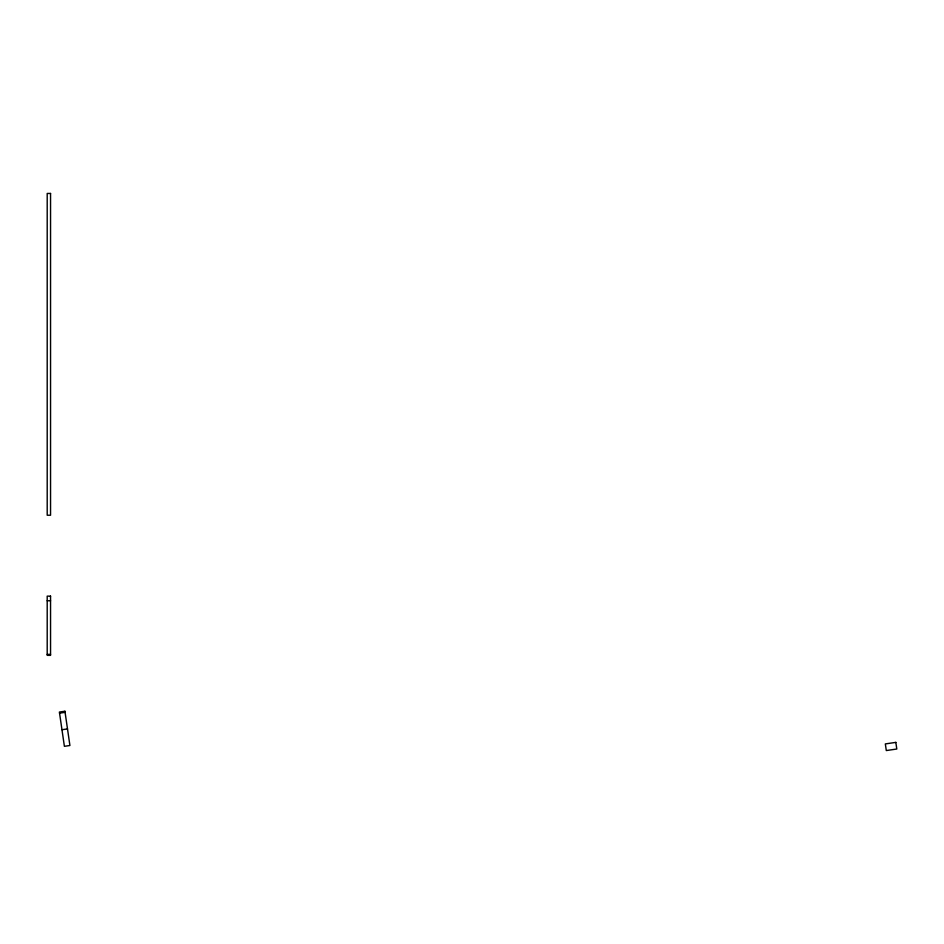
<?xml version="1.0" encoding="UTF-8"?>
<svg xmlns="http://www.w3.org/2000/svg" width="944" height="944" viewBox="0 0 944 944"><rect width="100%" height="100%" fill="white"/><g stroke="black" fill="none" stroke-linecap="round" stroke-linejoin="round"><path stroke-width="1.42" d="M59.555 713.145L65.077 712.342M61.974 729.724L67.496 728.921M47.2 600.75L50.551 600.75M47.2 654.369L50.551 654.369M64.924 711.245L59.389 712.047L64.393 746.315L69.915 745.5L64.924 711.245M895.832 742.385L885.33 743.919L886.298 750.551L896.8 749.017L895.832 742.385M50.551 193.449L47.2 193.449L47.2 515.235L50.551 515.235L50.551 193.449M50.551 596.136L47.2 596.136L47.2 655.348L50.551 655.348L50.551 596.136"/></g></svg>
